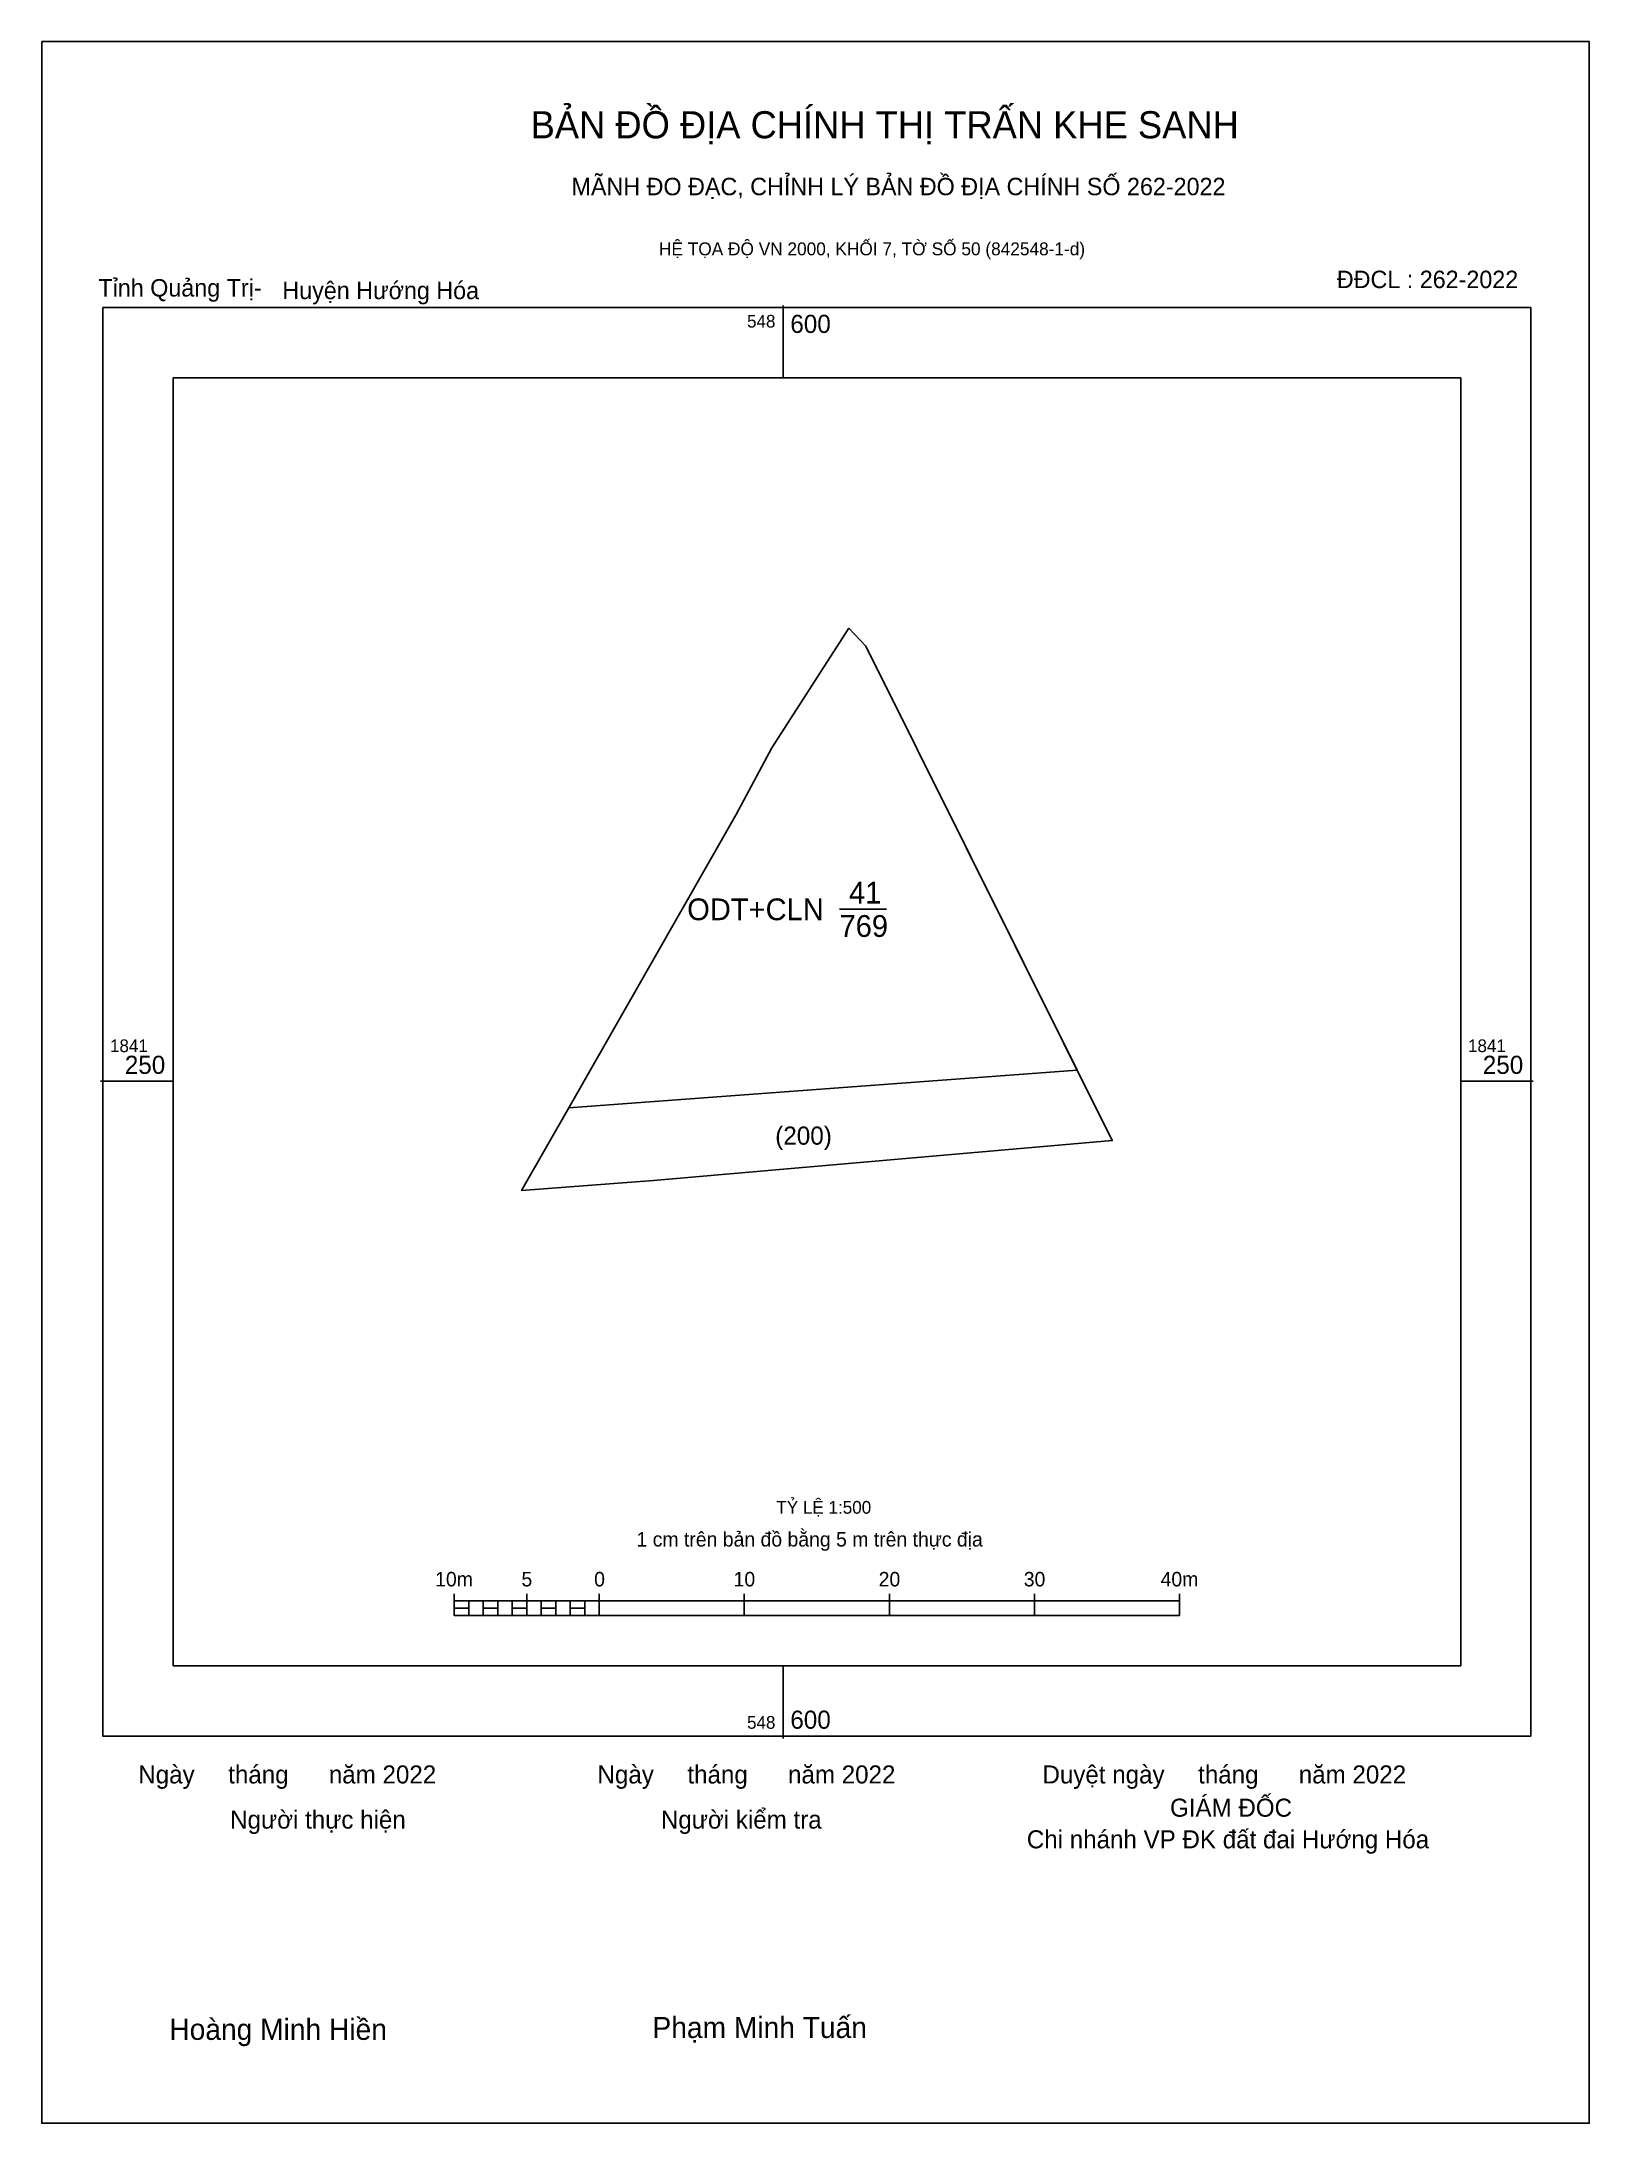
# Model space of a CAD drawing. Extents: x 548138 to 548656, y 1840717 to 1841322.
# Drawn here: x 548548.9 to 548655.6, y 1841178.2 to 1841321.6 of the extents above.
import ezdxf

# ---------------------------------------------------------------- set-up
doc = ezdxf.new("R2010")
doc.units = 0
for name, color, linetype in [('Level 1', 7, 'Continuous'), ('Level 10', 7, 'Continuous'), ('Level 13', 7, 'Continuous'), ('Level 15', 7, 'Continuous'), ('Level 29', 7, 'Continuous'), ('Level 31', 7, 'Continuous'), ('Level 36', 7, 'Continuous'), ('Level 6', 7, 'Continuous'), ('Level 62', 7, 'Continuous'), ('Level 63', 7, 'Continuous'), ('Level 9', 7, 'Continuous')]:
    doc.layers.add(name, color=color, linetype=linetype)

msp = doc.modelspace()

# ---------------------------------------------------------------- linework, layer by layer
at = {"layer": 'Level 1'}
msp.add_line((548585.23, 1841248.16), (548620.27, 1841250.75), dxfattribs=at)
at = {"layer": 'Level 10'}
msp.add_lwpolyline([(548591.06, 1841243.15), (548581.98, 1841242.46), (548585.23, 1841248.16), (548596.76, 1841268.37), (548599.22, 1841272.97), (548604.54, 1841281.21), (548605.71, 1841279.97), (548609.27, 1841272.83), (548620.27, 1841250.75), (548622.69, 1841245.9)], close=True, dxfattribs=at)
at = {"layer": 'Level 15'}
msp.add_lwpolyline([(548548.9, 1841321.64), (548655.57, 1841321.64), (548655.57, 1841178.18), (548548.9, 1841178.18)], close=True, dxfattribs=at)
at = {"layer": 'Level 29'}
msp.add_line((548609.27, 1841272.83), (548622.69, 1841245.9), dxfattribs=at)
at = {"layer": 'Level 31'}
msp.add_line((548603.89, 1841261.84), (548607.12, 1841261.84), dxfattribs=at)
at = {"layer": 'Level 62'}
msp.add_lwpolyline([(548557.96, 1841298.46), (548646.71, 1841298.46), (548646.71, 1841209.71), (548557.96, 1841209.71)], close=True, dxfattribs=at)
at = {"layer": 'Level 63'}
for p, q in [((548600, 1841303.46), (548600, 1841298.46)), ((548552.96, 1841250), (548557.96, 1841250)), ((548646.71, 1841250), (548651.71, 1841250)), ((548577.33, 1841214.68), (548577.33, 1841213.18)), ((548577.33, 1841214.18), (548627.33, 1841214.18)), ((548578.33, 1841214.18), (548578.33, 1841213.18)), ((548579.33, 1841214.18), (548579.33, 1841213.18)), ((548580.33, 1841214.18), (548580.33, 1841213.18)), ((548581.33, 1841214.18), (548581.33, 1841213.18)), ((548582.33, 1841214.68), (548582.33, 1841213.18)), ((548582.33, 1841214.18), (548582.33, 1841213.18)), ((548583.33, 1841214.18), (548583.33, 1841213.18)), ((548584.33, 1841214.18), (548584.33, 1841213.18)), ((548585.33, 1841214.18), (548585.33, 1841213.18)), ((548586.33, 1841214.18), (548586.33, 1841213.18)), ((548587.33, 1841214.68), (548587.33, 1841213.18)), ((548587.33, 1841214.18), (548587.33, 1841213.18)), ((548597.33, 1841214.68), (548597.33, 1841213.18)), ((548607.33, 1841214.68), (548607.33, 1841213.18)), ((548617.33, 1841214.68), (548617.33, 1841213.18)), ((548627.33, 1841214.68), (548627.33, 1841213.18)), ((548577.33, 1841213.18), (548627.33, 1841213.18)), ((548600, 1841209.71), (548600, 1841204.71))]:
    msp.add_line(p, q, dxfattribs=at)
for points in [[(548553.11, 1841303.31), (548651.55, 1841303.31), (548651.55, 1841204.87), (548553.11, 1841204.87)], [(548577.33, 1841213.68), (548578.33, 1841213.68), (548578.33, 1841213.18), (548577.33, 1841213.18)], [(548577.33, 1841213.68), (548578.33, 1841213.68), (548578.33, 1841213.18), (548577.33, 1841213.18)], [(548579.33, 1841213.68), (548580.33, 1841213.68), (548580.33, 1841213.18), (548579.33, 1841213.18)], [(548581.33, 1841213.68), (548582.33, 1841213.68), (548582.33, 1841213.18), (548581.33, 1841213.18)], [(548583.33, 1841213.68), (548584.33, 1841213.68), (548584.33, 1841213.18), (548583.33, 1841213.18)], [(548585.33, 1841213.68), (548586.33, 1841213.68), (548586.33, 1841213.18), (548585.33, 1841213.18)]]:
    msp.add_lwpolyline(points, close=True, dxfattribs=at)

# ---------------------------------------------------------------- texts
at = {"layer": 'Level 13'}
for s, p in [('ODT+CLN', (548593.39, 1841261.09)), ('41', (548604.54, 1841262.24)), ('769', (548603.89, 1841259.94))]:
    msp.add_text(s, height=1.5, dxfattribs=at).set_placement(p)
at = {"layer": 'Level 36'}
msp.add_text('(200)', height=1.25, dxfattribs=at).set_placement((548599.46, 1841245.62))
at = {"layer": 'Level 6'}
msp.add_text('TỶ LỆ 1:500', height=0.879, dxfattribs=at).set_placement((548599.54, 1841220.19))
at = {"layer": 'Level 63'}
for s, height, p in [('BẢN ĐỒ ĐỊA CHÍNH THỊ TRẤN KHE SANH', 1.8718, (548582.6, 1841314.97)), ('MÃNH ĐO ĐẠC, CHỈNH LÝ BẢN ĐỒ ĐỊA CHÍNH SỐ 262-2022', 1.2011, (548585.42, 1841311.05)), ('HỆ TỌA ĐỘ VN 2000, KHỐI 7, TỜ SỐ 50 (842548-1-d)', 0.8891, (548591.45, 1841306.91)), ('548', 0.875, (548597.52, 1841301.93)), ('600', 1.25, (548600.5, 1841301.56)), ('1841', 0.875, (548553.61, 1841252)), ('1841', 0.875, (548647.21, 1841252)), ('250', 1.25, (548554.63, 1841250.5)), ('250', 1.25, (548648.23, 1841250.5)), ('1 cm trên bản đồ bằng 5 m trên thực địa', 1, (548589.9, 1841217.93)), ('10m', 1, (548576.02, 1841215.18)), ('5', 1, (548581.97, 1841215.18)), ('0', 1, (548586.98, 1841215.18)), ('10', 1, (548596.59, 1841215.18)), ('20', 1, (548606.59, 1841215.18)), ('30', 1, (548616.59, 1841215.18)), ('40m', 1, (548626.02, 1841215.18)), ('600', 1.25, (548600.5, 1841205.37)), ('548', 0.875, (548597.52, 1841205.37)), ('Ngày     tháng      năm 2022', 1.2442, (548555.56, 1841201.6)), ('Ngày     tháng      năm 2022', 1.2442, (548587.21, 1841201.6)), ('Duyệt ngày     tháng      năm 2022', 1.2442, (548617.88, 1841201.6)), ('GIÁM ĐỐC', 1.244, (548626.67, 1841199.31)), ('Người thực hiện', 1.2442, (548561.89, 1841198.49)), ('Người kiểm tra', 1.2442, (548591.58, 1841198.49)), ('Chi nhánh VP ĐK đất đai Hướng Hóa', 1.2442, (548616.8, 1841197.13)), ('Hoàng Minh Hiền', 1.4512, (548557.7, 1841183.93)), ('Phạm Minh Tuấn', 1.4512, (548591, 1841184.06))]:
    msp.add_text(s, height=height, dxfattribs=at).set_placement(p)
at = {"layer": 'Level 9'}
for s, p in [('Tỉnh Quảng Trị-', (548552.81, 1841304.07)), ('ĐĐCL : 262-2022', (548638.17, 1841304.65)), ('Huyện Hướng Hóa', (548565.49, 1841303.89))]:
    msp.add_text(s, height=1.2011, dxfattribs=at).set_placement(p)

doc.saveas('drawing.dxf')
